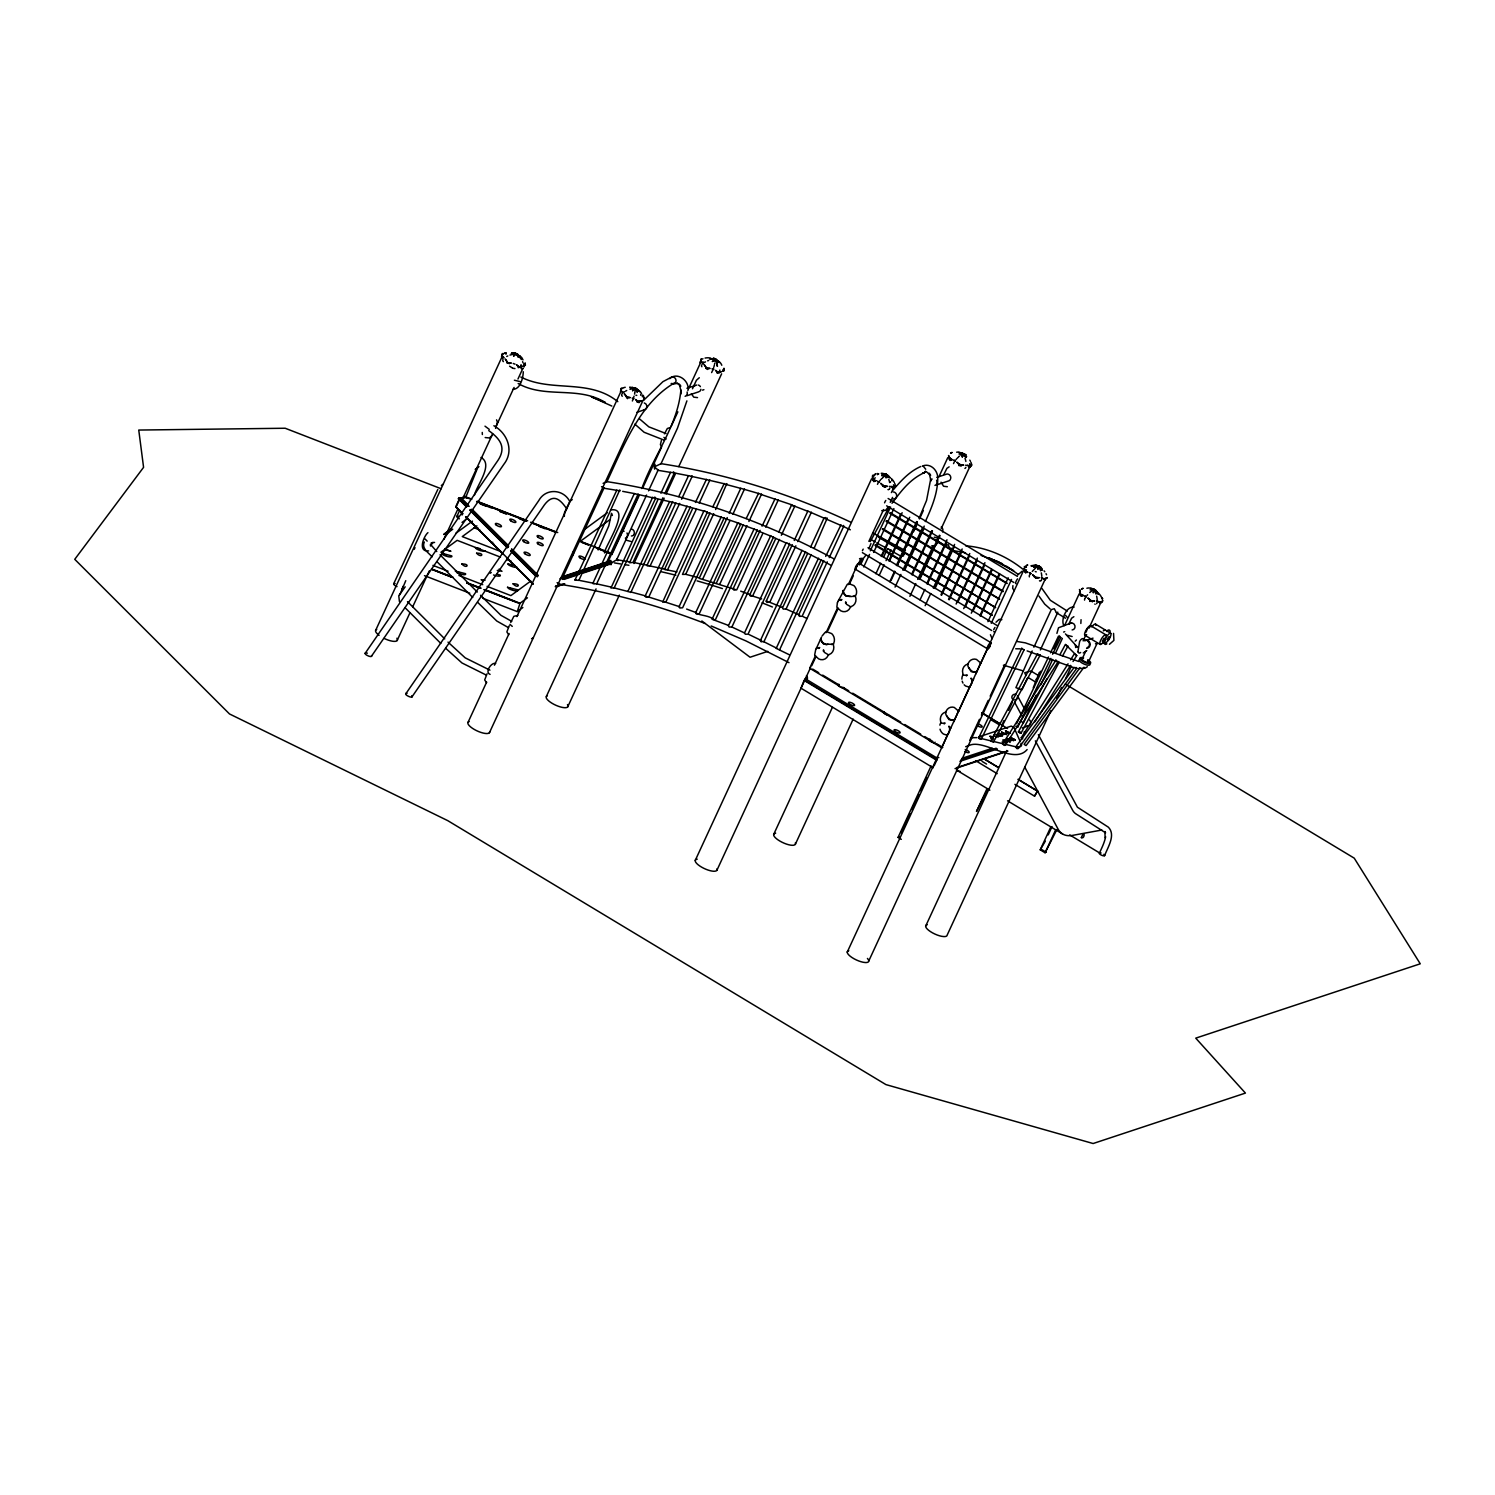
<?xml version="1.0" encoding="UTF-8"?>
<svg xmlns="http://www.w3.org/2000/svg" width="1495" height="1495" viewBox="0 0 1495 1495"><rect width="100%" height="100%" fill="white"/><g stroke="black" fill="none" stroke-linecap="round" stroke-linejoin="round"><path stroke-width="1.5" d="M1034.465 577.201L1039.343 577.687L1035.605 577.967L1032.466 574.678L1037.063 578.285A12.614 3.887 -58.9 0 1 1037.623 577.556M1041.847 577.519L1041.847 578.135A2.317 1.439 -80.8 0 1 1041.249 580.378M474.363 495.424C476.288 485.912 494.023 464.328 481.016 457.489M604.503 552.963C603.943 547.824 631.843 507.683 611.436 509.814M956.501 715.488L953.623 721.898M978.702 667.461L979.991 664.49A15.23 11.381 60 0 1 980.44 663.649A10.876 5.999 61.7 0 1 980.851 663.145L976.459 659.407A7.905 7.083 71.7 0 0 968.517 662.771C965.789 666.658 971.264 670.975 973.843 672.301L976.702 671.816L978.833 667.144M655.072 464.291A3.532 1.42 -80.6 0 0 654.567 465.973L654.418 467.767A3.532 1.42 -80.6 0 0 654.679 469.187M399.894 594.655L405.762 580.677M792.313 544.666L766.206 601.177L767.01 602.429L769.047 602.074M843.591 525.455L843.012 526.333L807.917 511.159M770.766 535.584L728.42 625.788L729.186 627.078L731.933 626.947L773.532 537.004M789.472 543.376L788.893 544.236L786.875 542.741M807.674 553.43L782.52 607.867L783.305 609.156L785.622 608.913M1055.993 660.061L1002.771 743.837L1003.986 745.351L1005.369 745.295L1058.236 661.519M820.493 559.803L802.03 550.44L760.432 640.477L761.179 641.822L763.216 641.486M482.25 432.429L482.362 434.54M497.555 422.132L495.574 428.374M990.419 634.74L992.138 638.627M680.879 389.952C677.889 425.234 654.081 454.742 641.822 488.547M930.712 479.073L926.564 500.433L919.07 518.317M937.739 479.708C937.29 494.49 931.404 508.319 925.33 521.568M1105.123 837.779L1104.917 831.519L1105.571 832.808L1075.989 813.915A90.055 27.62 -58.9 0 1 1072.625 810.197L1035.344 740.829M818.55 558.14L776.185 648.363L789.36 654.773M816.345 648.456L820.961 638.384L820.456 639.505M838.527 600.448L847.179 584.508A15.23 6.372 -19.1 0 0 848.057 583.928A10.876 2.168 -11.9 0 0 848.786 583.611L853.944 585.629A7.905 7.083 71.7 0 1 856.018 595.029C852.374 597.533 846.768 596.879 843.89 594.038L842.862 591.216M883.638 557L887.619 548.572M1021.851 648.195L978.627 738.007L980.01 739.24L981.243 739.296L1024.112 649.727M1046.836 678.973L1018.394 731.896L1019.982 732.868M1059.245 636.272L1060.759 637.617M991.839 741.128L990.718 740.922L993.39 742.23L1040.202 655.034M886.311 477.26L885.713 474.363M1038.147 568.661L1037.567 565.745M700.202 363.061L701.23 358.856L700.389 362.07L701.809 362.743M1025.327 745.239L1024.15 744.267L1079.932 667.742M954.52 719.842L951.698 720.31C948.951 718.983 943.756 714.741 946.316 710.798A7.905 7.083 71.7 0 1 954.277 707.434L958.65 711.171A10.876 5.999 61.7 0 0 958.258 711.676A15.23 11.381 60 0 0 957.79 712.517L956.669 715.115M878.668 537.303L995.651 607.661L879.06 536.668M1003.332 591.216L886.46 520.671M616.818 490.154L574.958 580.06L578.677 580.378M578.883 580.359L619.771 489.93M658.006 499.461L629.601 562.755L633.002 562.456L662.864 497.816M664.789 493.649L674.413 472.812L673.46 471.878M707.415 512.075L670.657 501.834L634.272 493.63L592.786 583.499L595.776 583.854M596.654 583.891L638.141 494.041M649.97 566.194L646.887 565.577L675.852 502.843M681.608 499.218L692.26 476.12M463.768 497.387L465.393 496.658L464.123 498.022L458.367 498.769L466.552 506.954M464.683 496.321L463.431 497.835M465.038 496.433L461.077 498.265M962.294 457.003L961.92 453.191M654.791 497.05L655.707 498.078L614.221 587.853L610.95 588.058L652.698 497.218M692.521 508.73L664.509 569.427L676.917 571.894M699.212 503.124L709.863 480.007M478.026 466.795L466.141 496.396M669.573 501.666L627.863 591.459L630.815 592.412M630.834 592.412L672.675 501.535M709.976 512.953L682.467 574.435L685.719 574.304L713.713 513.719M715.638 509.533L726.794 483.614M424.916 538.835L427.178 541.115M1036.091 679.253L1036.988 680.711M1065.599 615.398L1067.131 617.267M687.046 506.114L645.111 596.113L645.99 597.234L648.811 596.972L690.391 506.936M704.967 511.066L703.678 511.383L662.621 602.186L665.836 602.13L707.359 512.243M727.243 517.588L699.193 578.359L734.979 589.348M732.868 514.261L744.491 489.014M748.92 521.493L761.516 494.154M886.068 477.989L886.385 474.046L881.919 475.578M962.275 456.835L962.836 453.247L960.799 454.144M721.3 516.709L678.973 606.839L679.814 607.998L682.617 607.792L724.159 517.868M760.133 530.37L733.073 588.918L733.914 590.077L736.717 589.871L762.824 533.416M737.895 522.764L695.624 612.782L696.427 614.034L699.23 613.828L740.772 523.904L707.714 512.654M775.793 538.462L749.649 595.122L761.684 598.953M754.097 528.968L712.05 619.266L728.345 625.358M715.245 620.089L757.292 530.09M797.807 541.638L811.393 512.168M822.119 635.973L824.978 632.534A15.23 6.372 -19.1 0 0 825.875 631.955A10.876 2.168 -11.9 0 0 826.585 631.637L831.762 633.656A7.905 7.083 71.7 0 1 833.818 643.056L833.35 644.7A7.905 7.083 71.7 0 1 829.239 654.511L828.062 655.539A7.905 7.083 71.7 0 1 818.587 658.846L814.999 655.483A15.66 1.065 67.9 0 1 814.663 654.866L815.709 649.671M855.308 596.225L855.532 596.673A7.905 7.083 71.7 0 1 851.421 606.484L850.244 607.512A7.905 7.083 71.7 0 1 840.788 610.82L837.256 607.661A15.66 1.065 67.9 0 1 836.864 606.839L837.387 602.859M870.968 543.601L868.838 548.721M686.896 400.866L677.459 428.224L660.977 463.805M953.53 463.618L954.445 461.637M1029.289 575.724L1029.345 576.902M1084.66 599.028L1084.548 600.093M789.622 544.161L748.023 634.179L745.295 634.235L744.51 632.946L786.108 542.928M823.764 560.588L798.61 615.024L799.395 616.332L802.124 616.276L827.277 561.84M814.084 548.403L827.258 518.074M488.753 430.616C500.433 439.044 506.394 447.416 498.059 460.236L365.06 653.464A3.457 1.103 24.8 0 0 366.817 655.221L368.48 656.025A3.7 1.196 24.8 0 0 371.283 656.473L504.058 464.011C514.205 450.967 507.553 433.326 493.873 425.739M371.582 656.286L371.676 656.006A3.457 1.103 24.8 0 0 371.526 655.614M564.306 516.392L564.531 512.561L569.782 501.46C563.297 488.846 545.694 488.005 538.817 500.526L405.65 694.016A3.457 1.103 24.8 0 0 407.406 695.754L409.069 696.577A3.7 1.196 24.8 0 0 411.873 697.025L544.442 504.824C552.496 494.191 558.999 497.76 566.063 507.87M412.171 696.838L412.246 696.539A3.457 1.103 24.8 0 0 411.742 695.736M763.889 641.822L805.562 551.599M1010.433 733.26L1005.444 730.793L1009.816 733.447M886.049 560.625L890.945 549.954M1073.036 661.5L1076.774 655.52M1021.459 648.456L1024.112 649.802M1080.848 623.452L1081.053 619.678M521.082 364.668A12.614 2.28 -68.8 0 1 520.372 367.209L518.036 366.742L518.26 367.695L519.363 367.34L516.747 364.986M626.125 396.661L630.217 397.614L626.835 397.483M1027.14 749.556C1014.339 764.58 986.438 740.754 971.152 744.734L965.677 746.696M942.635 531.958L942.878 529.155L941.233 526.987M1012.919 585.629L1012.676 588.432L1014.32 590.6M1068.065 663.799L1021.235 737.783L1022.729 738.866M482.735 598.243L517.27 611.623L520.017 603.251L527.455 597.794M1037.885 569.464L1038.483 565.801L1037.437 565.82M897.561 564.886L901.429 556.495L903.485 555.897L904.157 550.59L916.267 524.371M1091.219 600.766L1089.818 601.457L1089.818 600.523L1092.415 601.607A12.614 3.887 -58.9 0 1 1092.995 600.878M414.975 547.6L414.283 549.282M508.057 362.706L506.917 362.967L509.384 363.509A12.614 9.007 -45 0 1 510.206 362.967M626.984 397.278L627.564 398.66L627.414 397.165M706.799 368.275L710.069 368.405L706.687 368.256L704.052 364.425L707.415 369.433L708.181 368.873L705.696 368.312L706.836 368.069M877.453 484.343L878.238 482.792M818.774 648.438L819.708 647.559L816.644 647.989M840.956 600.411L841.909 599.532L838.826 599.962M823.353 651.222L823.483 649.82L824.343 652.362L828.286 654.698M845.553 603.195L845.665 601.812L846.432 604.223L850.468 606.671M944.167 723.954L945.102 723.075L941.215 723.262L940.635 721.58A7.905 7.083 71.7 0 1 945.401 712.181L945.849 712.125M966.349 675.927L967.302 675.049L963.397 675.254L962.817 673.572A7.905 7.083 71.7 0 1 967.601 664.154L968.05 664.098M948.708 726.701C949.026 724.103 951.194 731.84 947.624 734.55M970.89 678.674C971.059 675.946 973.581 683.85 969.807 686.523M976.702 671.816L975.824 673.89M947.475 734.849L947.494 734.811A15.66 4.616 -2.2 0 0 947.381 735.222L941.719 747.762L809.692 668.228L815.485 655.688M969.676 686.84L969.694 686.784A15.66 4.616 -2.2 0 0 969.564 687.195L958.145 712.218M424.337 541.994C421.16 548.179 428.71 553 432.13 556.85M821.017 638.29L821.484 637.188M837.424 602.765L837.91 601.644M661.388 440.483L660.398 444.613L661.706 446.949M1055.62 660.323L1058.198 661.818M696.016 612.651C698.109 615.641 708.985 614.987 713.975 619.584M1032.167 650.979L1015.909 687.644L1022.019 689.774L1027.327 678.188M393.708 583.741L437.792 489.5M375.787 630.049L501.479 358.034M401.8 589.422L403.37 586.003M462.291 513.42L455.713 506.861L459.413 498.863L458.367 498.769M462.684 513.476L456.106 506.898L459.806 498.9M397.147 640.495L409.817 613.081M412.732 606.764L429.289 570.903M443.922 539.284L457.545 509.758M462.422 499.218L492.64 433.849M495.555 427.514L514.074 387.448M517.961 379.02L522.839 368.461M456.909 516.373L459.675 510.374M487.052 673.778L484.679 679.945L486.529 682.748M509.234 625.751L506.861 631.918L508.711 634.721M510.767 622.462L513.85 616.332L517.831 615.435M468.084 722.253L486.641 682.094M494.453 665.2L509.104 633.488M516.915 616.594L621.378 390.494M489.444 732.699L642.757 400.922M604.092 487.837L562.587 577.631L559.99 578.752M598.131 549.936L608.783 525.866L611.492 513.327L612.427 515.457M664.471 433.83L667.331 428.504L670.115 427.589M608.633 560.382L638.888 494.882M546.385 696.39L596.056 588.899M612.614 553.075L638.907 496.172M642.813 487.744L661.313 447.696M671.049 426.617L677.87 411.854M688.578 388.681L700.258 363.378M692.484 388.775L696.427 380.253L699.305 377.73M610.128 564.587A3.532 1.42 -80.6 0 1 610.053 563.802L616.688 559.709L646.587 495.032M648.512 490.846L658.155 469.991L654.436 466.982M660.902 493.219L670.526 472.364L674.413 472.812M567.745 706.836L619.36 595.122M633.973 563.522L664.172 498.171M666.116 493.967L675.852 472.887M678.767 466.571L721.618 373.825M678.749 496.583L688.504 475.69M679.683 503.385L649.989 566.194M695.418 502.469L706.444 479.372M696.315 509.384L667.536 569.857M712.872 506.693L724.271 483.502M729.168 513.402L740.754 488.323L761.478 494.322M729.971 520.54L702.743 579.013M716.254 583.349L743.295 524.82M746.192 518.541L758.563 493.275M746.995 525.679L719.768 584.153M762.058 526.184L775.027 498.863M765.72 527.137L778.278 499.947M778.689 532.183L791.696 504.768L761.833 494.752M779.418 539.452L752.564 596.113M781.362 535.266L794.891 505.983L793.266 505.684L807.786 511.271M794.256 540.48L807.786 511.197M769.775 602.335L795.882 545.824M810.57 547.151L824.119 517.849L825.894 517.588M786.034 609.119L811.187 554.682M779.605 649.802L821.222 559.747M825.707 556.402L840.975 524.82M829.22 557.654L843.722 526.259M695.268 860.372L871.604 478.755M816.027 649.054L816.681 647.671M838.228 601.046L838.863 599.644M804.104 680.412L806.609 679.496L936.393 757.666L936.3 760.039L804.104 680.412L801.021 688.205L933.235 767.832M826.1 632.684L837.705 607.605M848.319 584.601L857.027 565.783L855.42 569.259L987.447 648.793L990.064 644.98L988.139 649.166M717.039 869.997L810.103 668.583M858.111 564.68L861.045 558.326M868.875 541.358L883.582 509.552M891.412 492.603L893.375 488.36M811.673 665.798L815.541 657.445M828.099 630.255L837.761 609.343M849.347 584.265L853.215 575.911M859.494 564.886L862.428 558.551M870.24 541.638L889.319 506.898M861.251 563.428L863.194 559.242M890.254 502.376L892.552 497.387M870.314 550.795L890.572 506.936M863.718 566.96L869.529 554.402M873.641 552.421L893.898 508.58M881.209 556.233L900.513 514.467M881.882 556.551L902.139 512.71M875.883 573.744L880.723 563.279M879.266 575.276L884.106 564.811M888.796 560.793L908.1 519.045M889.469 561.13L909.726 517.289M896.383 565.372L916.641 521.531M897.056 565.689L917.313 521.848M889.805 581.648L894.645 571.165M773.681 834.416L832.379 707.397M891.076 580.378L894.982 571.894M906.717 546.497L908.68 542.255M913.576 531.678L917.481 523.213M919.444 518.971L923.349 510.505M939.01 476.625L947.811 457.582M943.887 474.476L946.914 468.346L949.138 466.851M895.056 587.105L900.906 574.416M902.868 570.193L922.396 527.903M903.97 569.95L924.228 526.09M904.643 570.268L923.929 528.52M911.558 574.51L931.815 530.669M912.23 574.846L932.488 531.005M795.452 844.021L853.159 719.114M909.894 596.337L915.781 583.629M917.724 579.387L933.385 545.525M941.215 528.595L969.582 467.188M919.145 579.088L939.402 535.247M919.817 579.406L940.075 535.565M926.732 583.648L946.989 539.807M920.06 599.813L924.882 589.385M927.405 583.984L946.709 542.218M925.143 605.681L930.731 593.59M933.31 588.002L951.567 548.478L949.624 547.936L948.148 544.703L945.102 545.619L935.982 540.031M934.319 588.226L954.595 544.386M934.992 588.544L954.296 546.796M940.953 594.879L962.182 548.964M941.626 595.216L961.883 551.375M948.54 599.458L969.769 553.524M949.213 599.775L969.47 555.934M956.127 604.036L977.356 558.102M957.753 602.261L977.057 560.513M963.714 608.596L984.943 562.662M965.34 606.839L984.644 565.091M971.301 613.174L991.559 569.333M972.927 611.418L992.231 569.651M979.86 615.66L999.146 573.893M980.533 615.977L999.819 574.229M987.933 621.64L1008.191 577.799M991.26 623.265L1011.517 579.425M901.317 839.349L898.065 837.406L931.086 765.963M901.279 832.79L910.025 813.841M911.969 809.636L918.771 794.891M920.714 790.687L926.564 778.054M847.235 952.109L1023.57 570.473M971.582 683.196L973.6 678.767L972.647 680.561M980.365 664.135L989.055 645.317M934.151 765.832L936.916 759.834M969.75 740.38L979.468 719.319M981.411 715.115L988.232 700.37M990.176 696.165L1004.771 664.584M868.744 961.023L1045.098 579.406M1003.893 720.646L1002.08 724.963M1008.639 710.331L1012.451 702.089M1040.37 649.933L1057.806 612.221L1056.386 612.688L1054.293 608.727L1051.303 609.624L1033.905 647.223M987.036 788.631L976.497 811.449L987.335 790.276M925.648 926.153L1006.826 750.471M1053.769 648.886L1059.637 636.179M1064.533 625.601L1079.184 593.851M1068.626 624.331L1071.635 618.183L1073.877 616.688M1036.11 695.231L1023.458 722.59L1020.786 721.375M1040.968 684.691L1052.648 659.426M1055.563 653.109L1062.366 638.384M1050.836 710.723L947.176 935.066A11.736 3.756 24.8 0 1 943.85 936.58L941.57 936.3A11.736 3.756 24.8 0 1 928.619 930.282A11.736 3.756 24.8 0 1 927.218 924.751M1056.703 698.015L1061.6 687.438M1065.505 678.973L1071.373 666.265M1083.109 640.869L1086.043 634.515M1088.977 628.18L1100.712 602.765L1102.731 600.897L1100.582 602.821L1099.274 602.261M1082.137 658.977L1085.706 651.278M1088.416 662.154L1096.9 643.784A3.663 1.738 30.9 0 0 1097.087 643.373M1056.89 829.538L1045.098 852.767L1040.24 849.833L1050.779 827.015M1040.24 849.833L1045.323 841.124M1048.201 834.901L1052.032 826.604M1045.098 852.767L1055.638 829.949M1104.618 855.645C1107.627 847.441 1116.111 834.995 1108.337 827.165L1077.409 807.207L1038.352 734.662M990.064 644.98L988.793 648.176M842.638 591.478L843.161 590.375M991.951 615.305L874.967 545.301M1016.619 723.748L1048.537 657.015M1050.518 652.829L1058.497 636.16M1015.796 726.308L1017.777 727.037L1050.892 658.398M1052.592 654.249L1060.833 637.58M951.343 726.832L950.465 728.588M632.366 400.996L633.413 398.287A15.754 2.859 -68.8 0 0 634.048 396.119M462.796 513.682L462.067 515.009M1029.494 575.22L1030.429 573.725M1084.865 598.523L1085.445 597.495M887.937 507.366L885.582 510.393L881.732 510.673M865.754 555.374L863.381 558.401L859.532 558.681M937.739 542.648L935.365 545.675L931.516 545.955M1017.815 574.94L1022.057 571.258M990.736 741.034L1037.549 653.782M1059.955 654.567L1065.43 644.382L1076.736 655.651M1020.001 732.886L1020.973 733.279L1059.207 662.229M1062.478 656.155L1067.935 646.008L1066.271 645.335M854.729 596.356L853.421 596.468M833.126 644.233L823.67 644.214L820.68 639.225M492.434 435.138L489.444 437.96L485.184 437.549M996.006 622.238L999.108 619.378L1001.856 619.659M1039.137 672.956L1033.251 687.756M1070.532 659.893L1074.232 654.062L1075.671 654.623M1034.876 721.805L1070.569 665.387M427.944 532.65C423.496 536.387 417.591 552.103 428.617 550.908M463.525 496.938L470.439 498.919M669.797 378.646C677.254 371.433 690.017 380.87 687.906 390.587M700.482 362.07L700.314 362.332M963.229 674.563L962.743 675.273A7.905 7.083 71.7 0 0 961.902 679.141M941.028 722.59L940.561 723.281A7.905 7.083 71.7 0 0 939.888 725.15M1006.845 583.536L889.768 513.29M999.389 599.215L882.368 529.305M501.516 356.969L502.451 353.493L502.189 357.342A12.614 11.287 71.8 0 1 503.03 357.043M885.526 486.735L882.611 485.819L883.881 486.398M1092.041 590.263L1093.686 588.862L1093.293 592.861L1093.835 589.105L1091.798 590.002M1076.045 667.424L1076.811 668.265L1018.282 748.565L1016.899 748.64L1015.74 746.995L1074.139 667.443M1026.056 745.613L1084.006 667.219M405.201 586.825L398.754 595.72L399.427 601.588M892.01 503.273C901.616 490.491 909.782 479.465 924.302 472.626M432.896 542.311L430.485 546.03L430.467 544.329L436.783 551.562M1092.415 601.607L1087.837 597.981L1090.958 601.27L1094.714 600.99L1090.958 601.289M1039.38 672.619L1040.763 671.236M434.578 542.405L431.121 543.003M513.682 356.146L516.298 353.792L517.831 354.222L511.234 353.511L516.485 353.754L519.961 356.333M632.609 390.718L635.244 388.364L636.907 389.261M712.461 361.491L716.46 359.267M559.672 583.91L557.093 582.676M513.626 356.053C517.214 349.045 520.092 363.21 516.784 353.997M632.553 390.625L635.487 388.345L637.113 391.503M712.405 361.416L716.628 359.585M873.024 475.896C871.323 474.476 874.201 476.625 875.734 473.653L873.267 476.382M1024.879 567.278C1023.626 564.904 1024.71 568.735 1025.701 566.25L1024.804 567.296M1080.081 590.544L1079.465 589.516L1079.951 590.917M1018.394 731.896L1019.683 731.765M569.782 501.46L572.23 499.573M806.609 679.496L807.375 678.637A13.604 4.354 24.8 0 0 806.422 675.815M644.756 399.221L662.92 381.673L671.685 377.058M893.188 489.874C901.074 480.736 909.483 471.392 920.789 466.496M1040.184 655.202L1037.493 654.044M606.297 482.119L606.97 481.596C624.013 445.248 640.215 402.155 675.684 382.215C676.973 379.749 674.656 376.235 671.834 377.002M1087.575 628.255L1086.118 632.105M1075.185 641.168L1076.437 640.01M1086.79 650.549L1083.277 652.96M1021.235 737.783L1022.561 737.82M604.055 487.875L601.551 486.697M890.889 550.141L887.488 548.702M711.62 372.591L713.264 369.059A15.754 2.859 -68.8 0 0 713.601 367.957M760.432 640.477L761.497 640.607M744.51 632.946L731.933 627.022M798.61 615.024L799.694 615.155M757.236 530.258L737.241 522.914M766.206 601.177L767.72 601.495M749.724 594.861L750.415 594.879M645.111 596.113L646.644 596.374M662.135 601.27L648.045 596.823M727.224 484.473L706.032 479.503M627.863 591.459L613.754 587.815M664.546 569.277L666.097 569.483M692.054 476.4L676.805 473.448M592.824 583.349L594.375 583.536M646.924 565.428L648.045 565.465M620.126 490.865L603.345 488.136M574.996 579.929L576.136 579.948M629.115 562.008L630.236 562.045M893.487 488.08L895.524 486.211L893.73 488.566L893.73 487.613A12.614 7.83 -80.8 0 0 893.468 484.791M1043.902 578.939L1045.211 579.518L1047.378 577.593L1044.22 579.294M893.487 488.155L892.235 486.94L893.487 488.155L892.365 487.912A12.614 11.717 -6.5 0 0 891.655 486.342M904.157 550.59L905.428 550.721M441.343 485.501L442.875 484.343M509.384 363.509L508.748 363.135M621.21 390.961L620.462 391.541L621.378 388.065L621.135 391.914M1096.9 643.784L1095.499 643.728M1087.351 666.695L1085.034 668.209L1078.157 668.545M475.204 469.393L478.923 466.664M443.94 534.145L451.509 528.464M443.94 534.519L451.378 529.062M445.286 534.687L452.723 529.23M462.03 522.409L467.599 518.335M455.676 533.416L472.457 521.12M440.894 552.253L457.152 540.33L500.47 557.13M476.905 525.866L462.254 536.593L501.236 551.711M585.068 529.081L607.288 512.785M580.359 541.283L609.997 519.569M530.781 581.032L510.898 595.608L487.071 586.358M517.27 611.623L522.858 607.531M1033.774 566.979L1038.427 566.026L1031.232 565.708A12.614 3.887 -58.9 0 1 1031.942 565.708M462.497 498.265L464.328 496.321L471.822 499.162M462.235 498.732L463.207 498.097M520.167 381.636L514.392 380.216M694.334 385.205L694.446 386.383M567.147 507.31L567.278 508.506M365.154 653.165L365.453 652.979A3.7 1.196 24.8 0 1 367.396 653.165M878.088 474.214L877.696 474.438A2.317 1.439 -80.8 0 0 877.322 474.681M1015.74 746.995L1018.357 748.079M881.957 475.672L886.572 474.606L885.47 474.532M1033.793 567.072C1041.548 566.026 1035.549 563.97 1031.232 566.007M632.254 387.429L635.468 388.326L632.179 387.485M603.102 483.352L606.783 481.614C686.186 493.798 763.067 520.708 833.743 558.738M875.621 480.811A12.614 11.717 -6.5 0 0 874.706 481.203L873.884 481.633L872.37 476.662L873.547 480.512L875.098 480.736A11.923 3.812 24.8 0 1 873.529 479.129M951.829 459.656A12.614 11.717 -6.5 0 0 950.913 460.049L950.072 460.479L948.559 455.489L949.792 459.357M850.206 596.187L845.852 596.206L843.404 592.076M828.024 644.214L826.305 644.793L821.708 642.065L821.203 640.103M1103.329 630.853L1104.898 630.086M1109.458 644.289L1113.906 640.383L1113.551 633.375M503.647 353.624L504.17 353.381A15.754 14.109 71.8 0 1 506.3 352.727M702.949 358.744L702.444 358.968A2.317 2.074 71.8 0 0 701.529 359.566M654.455 466.832L661.07 463.674C726.85 473.915 791.004 494.041 851.216 522.39M671.162 383.467L673.796 383.804M516.597 353.773L520.409 357.099M635.524 388.326C646.232 397.39 631.768 384.439 636.814 389.261M709.938 358.912L715.825 359.286L719.226 362.537L714.853 358.893L709.919 358.987M1021.029 733.241L1020.337 732.176M455.265 571.09L465.524 573.669A5.588 1.514 18.2 0 1 462.871 574.622A5.588 1.514 18.2 0 1 456.461 572.379M444.65 549.076L450.911 551.244L444.632 549.543M872.314 540.256L875.154 541.975M519.475 367.303L522.633 366.256L518.672 366.836M686.934 388.27L696.689 385.037M636.889 412.302L644.7 409.705M687.065 395.689L698.782 391.802M562.681 576.603L610.315 560.831M562.886 576.864L608.558 561.746M563.036 577.201L602.335 564.176M606.708 562.737L611.063 561.298M563.129 577.575L578.453 572.492M582.844 571.034L611.324 561.615M563.148 577.967L578.509 572.884M582.9 571.426L611.455 561.971M563.092 578.359L611.474 562.344M562.886 578.883L612.315 562.55M562.157 579.387L611.231 563.148M563.97 579.406L578.901 574.472M583.162 573.052L610.894 563.877M555.243 586.638L564.082 583.704M556.159 586.75L564.811 583.891M936.786 477.391L946.522 474.158A3.532 3.177 71.7 0 1 948.185 474.139M936.916 484.791L948.615 480.923A3.532 3.177 71.7 0 0 950.465 479.278M767.776 651.371L750.06 657.239L701.846 620.967M809.692 668.228L810.701 667.891M1070.85 623.079L1058.497 627.788L1056.909 633.375M1085.183 640.738L1093.032 638.141M941.719 747.762L942.747 747.425L936.73 743.819M1022.3 727.953L1028.56 725.879M962.032 758.301L992.306 748.266M960.93 759.89L996.193 748.21M959.939 761.347L997.408 748.939M956.781 767.608L1005.257 751.555M955.043 768.617L1007.929 751.107M898.065 837.406L899.336 836.994M502.189 357.342L502.283 356.389M717.376 371.825L715.526 370.349L718.179 372.685L717.058 373.04L717.469 371.919L721.412 371.638L719.151 372.573A12.614 2.28 -68.8 0 0 719.88 370.031M523.96 365.826L524.913 365.527M722.739 371.19L723.692 370.891M638.29 401.893L637.206 402.248L637.019 401.314L639.038 402.641L637.617 401.127M642.906 400.398L643.84 400.099M641.561 400.828L637.599 401.408M641.561 400.847L638.253 401.875M702.5 390.139L703.902 389.69M959.024 454.013L962.743 453.452L959.809 452.443M1090.023 589.871L1093.779 589.292L1090.958 589.516M892.384 487.463L893.711 487.034A11.923 3.812 24.8 0 0 894.346 486.23M1029.289 671.348L1024.71 672.75L1025.906 675.534M936.393 757.666L936.599 757.61A13.604 4.354 24.8 0 1 938.823 757.61M513.233 352.913L516.541 353.736L513.383 352.839M670.545 472.401L657.389 470.215M1045.211 579.518L1044.145 578.771M969.601 687.214L965.695 686.055A7.905 7.083 71.7 0 1 964.163 684.747M947.195 735.26L943.513 734.064A7.905 7.083 71.7 0 1 940.019 729.205M752.49 596.131L750.172 595.87L750.415 594.861M630.18 388.083L634.104 387.896A15.754 2.859 -68.8 0 1 634.628 387.934M959.939 453.658C971.115 456.162 965.359 454.218 958.837 452.443M1072.158 636.534L1067.374 635.319M697.53 397.614L693.736 397.147L691.344 393.727M947.363 486.716L943.569 486.249L941.046 482.156M631.039 541.508L626.143 540.144M1015.703 648.793L1020.038 648.83M970.797 737.708L976.964 737.633M706.051 479.54L691.475 476.382M938.281 538.312L934.244 537.154M961.995 465.02A12.614 3.887 -58.9 0 0 961.416 465.749L959.958 465.431L963.714 465.132L958.818 465.599L959.902 464.833M883.751 486.585L887.507 486.305L883.769 486.585L880.63 483.296L885.208 486.903A12.614 3.887 -58.9 0 1 885.787 486.174M673.628 383.86L677.833 383.411M949.83 459.32L952.072 459.451L949.138 459.395M1000.678 733.895C1008.228 740.922 987.728 729.392 1003.65 734.68M1007.032 738.549C1005.462 741.987 1016.226 741.613 1008.172 738.754M872.949 480.568L875.883 480.605M1024.785 571.95L1027.719 572.006L1025.364 571.856L1024.206 568.044L1025.719 573.034L1026.299 572.08M1080.156 595.253L1083.09 595.309M832.547 644.364L831.239 644.495M792.967 505.702L791.247 505.104L793.396 505.665M719.749 372.517L719.842 372.498A11.923 3.812 24.8 0 1 717.824 372.404M639.897 401.725L639.991 401.707A11.923 3.812 24.8 0 1 637.973 401.613M441.81 553.225L451.789 555.916A5.588 1.514 18.2 0 1 449.135 556.869A5.588 1.514 18.2 0 1 442.726 554.626L441.511 553.767M922.508 466.01C930.787 462.646 938.355 470.888 937.739 478.905M1034.559 796.181L1037.493 791.023L1034.559 796.181L1014.899 784.333M479.858 530.015L473.934 527.716L478.008 528.053M631.077 387.878L635.431 388.289L634.104 387.896M469.056 506.394C461.843 496.695 451.882 493.126 466.832 506.487M634.758 493.649L622.686 491.35M664.584 601.85L679.702 606.746M514.953 368.592L512.878 368.256M773.345 537.154L756.526 530.333M558.906 584.171L558.962 584.171C608.932 591.833 657.949 605.195 705.061 623.49M821.054 559.896L830.51 565.017M491.276 572.454L490.248 573.258M492.808 542.33L491.164 542.629L494.284 544.554M594.954 547.226L611.773 554.159M461.974 498.134L459.376 497.947L467.524 506.095M462.254 498.283L458.965 498.097L467.15 506.244M1017.142 641.504L1025.308 642.85L1078.736 661.5M994.829 734.531C990.736 736.381 1003.836 738.754 996.1 734.905M1002.155 741.931L1003.949 742.361M965.62 545.806C986.569 547.413 1006.64 556.177 1022.954 569.259M965.527 552.795L954.296 550.795M649.428 565.876L665.275 569.165M769.607 602.242L782.446 607.437M965.564 465.207L967.172 465.431M889.357 486.361L890.983 486.585M1041.211 577.743L1042.819 577.986M1096.564 601.065L1098.19 601.289M1099.516 602.093L1100.937 602.317M614.389 562.905L620.612 563.933M624.76 564.605L628.909 565.297M616.688 559.709L629.844 561.896M875.864 480.624L873.491 480.4M1083.071 595.328L1080.717 595.159L1079.577 591.347L1081.091 596.337L1081.913 595.907A12.614 11.717 -6.5 0 1 1082.829 595.515M497.181 574.173L500.264 575.126A5.588 1.514 18.2 0 1 493.537 574.977M507.908 362.893L511.29 363.042L507.851 362.874L505.273 359.062L507.833 362.837M626.835 397.464L624.219 393.615L627.694 397.689M633.824 562.55L647.671 565.316M579.724 580.471L593.552 583.237M596.636 583.854L611.175 587.087M1081.651 595.402L1081.838 595.216M1076.83 668.265L1074.251 667.536M975.6 671.703L971.245 671.722L968.779 667.592M953.418 719.73L949.045 719.73L946.597 715.619M1090.808 588.301L1093.761 589.31L1091.649 588.413M979.823 738.287L978.702 738.025M1005.63 732.718L1007.574 733.391M997.782 735.316L1000.342 736.325M993.614 738.586L989.709 736.213L993.465 736.848M877.229 473.523L878.78 473.878M980.795 738.437L1015.348 746.696A14.109 4.522 24.8 0 0 1021.552 744.884L1020.992 743.258M1017.777 727.037L1017.329 725.916M512.934 389.335C520.297 389.391 523.101 378.16 523.287 371.75M763.758 641.691L776.895 648.288M726.495 484.567L740.754 488.379M698.333 577.612L685.719 574.304M631.6 592.151L644.214 595.533M514.878 565.446L507.683 563.821L508.898 565.11A5.588 1.514 18.2 0 0 517.307 567.409M1043.585 579.07L1045.341 579.537M1098.956 602.373L1100.638 602.84L1099.572 602.597M1003.407 665.219L1023.458 670.937M1063.599 632.067L1064.72 631.637M981.019 555.411L998.062 561.653L1013.703 570.847L988.737 557.747M718.217 372.722L716.834 372.087M1073.578 667.574L1027.14 650.904M495.649 663.444C491.35 661.986 484.473 672.451 490.08 674.394M713.395 358.071L716.965 362.295M988.438 557.747L1002.435 563.746M1011.125 739.52L1013.629 740.772M990.55 738.063L993.054 739.296M479.839 548.553L475.26 547.637L476.475 548.927A5.588 1.514 18.2 0 0 485.445 551.02M498.975 569.165L501.984 571.296L497.274 570.417M485.09 580.228L481.147 579.686L483.333 581.518M711.994 368.835L713.862 369.508M632.142 398.044L634.011 398.735M513.215 363.491L515.065 364.163M1090.117 600.392L1092.714 601.345M740.716 591.16L750.453 594.786M686.616 609.063L696.352 612.688M663.948 440.072L644.102 432.261L634.87 424.132M518.167 383.524C545.245 398.959 578.322 385.598 605.307 402.51L591.366 396.81L611.847 406.061M518.672 366.555L520.372 367.209M666.06 433.55L648.849 426.86L639.71 419.03M477.353 501.367L527.679 520.821M531.678 522.446L557.747 532.556M579.238 540.816L612.072 553.636M476.886 501.423L526.259 520.578M530.557 522.241L556.308 532.239M579.929 541.396L588.525 544.722M463.73 496.639L468.028 498.302M476.625 501.629L526.09 520.821M532.538 523.325L556.196 532.5M582.003 542.517L588.451 545.002M597.047 548.347L612.109 554.178M480.68 503.759L491.425 507.945M500.04 511.271L506.487 513.775M519.4 518.784L525.848 521.288M538.761 526.296L545.226 528.8M441.118 488.734L285.19 428.243L138.755 430.055L143.576 467.337L74.75 559.317L229.501 713.956L447.79 820.662L885.937 1084.604L1093.125 1143.525L1245.428 1093.088L1195.738 1038.147L1420.25 963.808L1354.227 858.149L1065.318 684.093M480.119 503.871L486.604 506.375M499.61 511.421L506.114 513.944M506.973 559.635L511.309 561.316M432.933 565.372L448.089 571.24M458.909 575.444L482.735 584.676M431.532 568.941L453.116 577.313M468.215 583.181L481.166 588.189M485.483 589.871L520.017 603.251M451.639 576.995L432.111 569.427L451.583 577.163M466.814 582.882L479.839 587.927M484.174 589.609L516.709 602.223M466.758 583.05L479.783 588.096M484.118 589.778L518.821 603.232M424.468 575.65L469.785 593.216M715.32 359.118L713.975 358.202M958.65 463.992L962.219 465.319L959.398 464.291M520.802 377.002C551.468 392.718 588.993 378.198 617.809 401.669M711.19 625.975L746.042 640.963L789.005 662.659M616.818 558.681L617.902 560.662L616.781 559.915M1074.12 607.101C1066.533 606.036 1060.553 619.416 1063.786 625.545M1024.038 731.971L1025.159 732.438M489.257 429.383L484.997 426.168M772.803 537.079L786.09 543.003M786.052 609.026L799.339 614.95M512.393 368.032L509.608 366.182M923.256 466.178L925.723 469.262M503.011 357.38L501.685 356.763L503.086 357.716M844.525 527.006L850.337 529.809M790.425 544.928L802.03 550.515M803.021 616.594L807.094 618.556M748.92 634.497L761.142 640.402M511.72 621.359L500.937 615.305L480.53 595.272M508.468 627.638L496.751 621.004L477.615 602.298M489.93 670.152L465.207 657.856L448.014 642.121M485.968 674.918L461.992 662.976L445.659 648.269M979.954 738.138L978.702 736.904L1011.293 726.103L1014.077 727.691L1020.132 741.314M873.043 533.117L904.942 550.403M876.612 542.947L884.629 547.114M666.116 439.063L663.911 437.4M512.262 626.386L509.926 624.368M1008.527 741.352L1010.115 742.436M1006.191 740.903C997.595 736.942 1008.434 745.893 1006.733 741.277M890.179 550.216L901.429 556.514M1006.602 566.269L1018.132 574.323M888.105 498.489L1017.404 576.379M1095.573 624.163L1110.748 633.301M1067.28 611.063L1050.312 600.261L1041.772 588.245M1090.789 625.751L1105.964 634.889M886.61 505.815L1013.909 582.508M890.16 512.673L1007.013 583.069M1084.884 635.244L1100.058 644.382M886.068 521.288L1002.921 591.684M882.76 528.669L999.632 599.065M875.379 544.685L992.231 615.08M867.96 547.731L997.24 625.601M862.391 552.627L991.69 630.498M858.971 563.185L991.017 642.738M1030.69 670.881L1037.941 675.235M982.308 712.909L1000.118 723.786M981.617 712.891L1007.574 728.513M991.036 719.824L998.94 724.57M998.324 767.458L984.551 759.161L998.342 767.477M982.009 761.347L986.569 764.076M975.544 760.619L997.184 773.662M812.701 669.087L818.699 672.713M822.698 675.123L838.714 684.766M842.713 687.177L848.712 690.783M852.711 693.194L900.719 722.122M904.737 724.533L920.733 734.176M924.732 736.587L932.731 741.408M1069.71 834.92L1099.516 852.879L1101.665 848.226A27.919 8.559 -58.9 0 0 1105.646 836.751M989.839 790.164L956.408 770A118.049 36.216 -58.9 0 0 960.145 771.42M1007.555 800.815L1062.627 834.004M937.159 759.759L804.721 680.206L805.3 678.338M1041.492 849.422L1046.35 852.356M1035.549 577.388L1037.063 578.285M1056.386 612.688L1065.561 618.239M1028.653 677.833L1035.979 682.262M1040.744 567.053L1038.483 566.007C1049.621 577.967 1032.017 559.747 1041.623 568.212M635.674 399.557L638.328 401.893L635.674 399.557M516.728 365.004L519.382 367.322M1050.125 608.895L1044.725 604.129L1038.969 596.075M926.209 471.579L930.637 475.335L929.217 473.205L930.712 479.858M677.048 383.038L680.804 386.215L679.646 384.925M855.42 569.259L855.271 569.146A3.532 1.084 -58.9 0 1 857.177 564.456A3.532 1.084 -58.9 0 1 859.233 564.306M1101.852 830.024L1072.438 835.406A118.049 36.216 -58.9 0 1 1058.011 828.996L1024.729 767.085M702.033 362.276L703.005 363.154M622.182 391.484L623.153 392.381M503.236 356.913L504.207 357.81M472.345 509.664L508.524 545.824M511.813 549.113L538.125 575.407M460.348 498.003L468.589 506.244M471.897 509.552L508.225 545.862M511.533 549.151L537.957 575.556M459.843 497.928L467.972 506.039M471.224 509.29L508.58 546.609M511.813 549.861L537.808 575.837M472.42 510.991L508.263 546.815M511.533 550.067L537.602 576.117M481.166 520.241L484.455 523.53M497.592 536.649L500.881 539.938M530.445 569.483L535.378 574.416M472.046 511.14L507.982 547.077M511.253 550.328L537.396 576.453M470.103 509.758L507.739 547.376M511.01 550.646L537.21 576.808M469.822 510.225L507.478 547.861M510.767 551.132L535.322 575.687M465.973 516.747L533.323 584.059M465.562 516.709L503.31 554.439M506.599 557.71L532.855 583.966M440.016 554.794L477.297 592.039M437.007 561.728L472.738 597.439M407.481 601.625L444.762 638.888M405.014 607.661L440.782 643.392M1065.43 633.88L1074.643 644.027M1098.433 594.225L1093.873 589.348L1097.162 593.347M889.058 476.886L886.628 474.625L889.6 477.802M715.376 359.155L717.507 366.238M635.524 388.364L637.206 392.438M642.794 395.11L643.691 396.175M611.175 564.68L610.184 562.008A3.532 1.42 -80.6 0 1 610.707 560.326M1096.807 592.487C1091.443 587.778 1096.919 589.404 1097.666 593.702M965.807 456.629L962.836 453.508L966.162 457.489M496.546 419.852L497.667 422.618M1024.038 708.013L1017.422 695.698A2.971 2.784 -28.3 0 1 1016.058 699.548M1014.507 702.071L1022.188 716.348M611.717 553.337L612.352 554.514M679.384 384.103L680.879 390.756M722.851 371.059L723.954 368.237L724.178 370.723L722.945 370.106M642.233 395.371L642.327 395.857A2.317 1.644 -45 0 1 642.383 396.829M524.072 365.714L525.175 362.874L525.38 365.359L524.147 364.761A12.614 11.287 71.8 0 0 523.904 363.79M1077.914 651.671L1079.614 641.523A7.438 2.841 -75 0 1 1084.043 640.066A3.438 1.327 -75 0 0 1084.398 640.626M903.952 553.113L904.12 554.197M640.682 394.362L640.701 394.811A12.614 2.28 -68.8 0 1 640.701 395.278M717.058 363.229L717.095 365.995M567.483 704.575A11.923 3.812 24.8 0 1 556.159 705.397A11.923 3.812 24.8 0 1 547.357 695.773M489.687 731.709A11.923 3.812 24.8 0 1 476.438 730.588A11.923 3.812 24.8 0 1 469.056 721.618M1105.739 638.215A5.588 1.719 -58.9 0 1 1109.682 633.394L1110.299 633.189A5.588 1.719 -58.9 0 1 1110.15 637.262A5.588 1.719 -58.9 0 1 1105.889 642.719L1105.272 642.925A5.588 1.719 -58.9 0 1 1105.16 639.468A5.588 1.719 -58.9 0 1 1104.338 640.757M1095.835 625.358A5.588 1.719 -58.9 0 0 1095.125 624.032L1094.508 624.237A5.588 1.719 -58.9 0 0 1092.097 626.611M1091.051 626.947A5.588 1.719 -58.9 0 0 1090.341 625.62L1089.724 625.826A5.588 1.719 -58.9 0 0 1085.463 631.282A5.588 1.719 -58.9 0 0 1085.314 635.375L1085.931 635.169A5.588 1.719 -58.9 0 0 1086.678 634.646M1105.627 638.234A5.588 1.719 -58.9 0 0 1105.515 634.758L1104.898 634.964A5.588 1.719 -58.9 0 0 1100.638 640.421A5.588 1.719 -58.9 0 0 1100.488 644.513L1101.105 644.308A5.588 1.719 -58.9 0 0 1101.852 643.784M1103.534 641.934A5.588 1.719 -58.9 0 1 1102.675 642.981M1087.65 641.075A3.532 3.177 71.7 0 1 1088.902 642.364M1089.276 643.205A3.532 3.177 71.7 0 1 1089.126 645.859M1088.659 646.587A3.532 3.177 71.7 0 1 1087.276 647.503M1103.721 641.953A3.532 3.177 71.7 0 1 1102.974 642.308M775.662 833.201A11.923 3.812 24.8 0 0 778.241 840.04A11.923 3.812 24.8 0 0 793.49 845.254L794.817 844.824A11.923 3.812 24.8 0 0 795.34 842.9M1083.146 595.87A11.736 3.756 24.8 0 1 1081.483 594.337M697.231 859.158A11.923 3.812 24.8 0 0 699.809 866.016A11.923 3.812 24.8 0 0 715.058 871.211L716.404 870.8A11.923 3.812 24.8 0 0 716.927 868.857M885.302 486.286A11.923 3.812 24.8 0 1 882.442 485.165M867.436 958.426A11.736 3.756 24.8 0 1 865.418 962.556L863.157 962.257A11.736 3.756 24.8 0 1 850.206 956.239A11.736 3.756 24.8 0 1 848.805 950.708M1045.64 578.154A11.736 3.756 24.8 0 1 1044.5 578.677M1027.532 572.492A11.736 3.756 24.8 0 1 1025.869 570.959M1024.991 567.483A11.736 3.756 24.8 0 1 1026.112 566.96M396.885 638.234A11.923 3.812 24.8 0 1 384.122 638.402M379.095 635.375A11.923 3.812 24.8 0 1 376.74 629.432M521.213 367.228A11.923 3.812 24.8 0 1 519.027 367.041M502.712 358.183A11.923 3.812 24.8 0 1 502.208 356.913M511.907 352.745A15.754 14.109 71.8 0 1 514.112 353.437M516.205 354.483A15.754 14.109 71.8 0 1 517.195 355.137M518.148 355.866A15.754 14.109 71.8 0 1 519.045 356.688M519.886 357.567A15.754 14.109 71.8 0 1 521.381 359.51M522.577 361.678A15.754 14.109 71.8 0 1 523.063 362.837M521.082 356.894A15.754 11.269 -45 0 1 522.203 358.277M522.652 359.062A15.754 11.269 -45 0 1 523.007 359.921M506.73 356.483A15.754 11.269 -45 0 1 507.795 355.941M509.944 355.081A15.754 11.269 -45 0 1 514.224 354.352M515.233 354.371A15.754 11.269 -45 0 1 518.055 354.969M519.681 355.773A15.754 11.269 -45 0 1 520.409 356.296M503.423 361.622A2.317 1.644 -45 0 1 502.993 359.491M514.915 353.474A15.754 2.859 -68.8 0 1 515.868 353.511M523.119 368.424A2.317 2.074 71.8 0 1 521.026 368.443M524.035 366.443A2.317 2.074 71.8 0 1 523.997 367.041M502.264 355.249A2.317 2.074 71.8 0 1 503.142 353.848M874.07 479.11A12.614 3.887 -58.9 0 1 875.229 477.783M891.674 480.119A12.614 7.83 -80.8 0 1 892.067 480.773M885.731 475.578A15.754 4.859 -58.9 0 1 888.834 476.232M879.677 480.942A15.754 4.859 -58.9 0 1 880.405 480.082M881.134 479.278A15.754 4.859 -58.9 0 1 881.844 478.531M882.536 477.858A15.754 4.859 -58.9 0 1 883.9 476.718M884.535 476.251A15.754 4.859 -58.9 0 1 885.152 475.877M872.744 476.232A12.614 7.83 -80.8 0 1 873.996 475.69M886.273 475.354A15.754 14.651 -6.5 0 1 890.459 477.783M891.356 478.568A15.754 14.651 -6.5 0 1 894.197 482.324M894.683 483.371A15.754 14.651 -6.5 0 1 895.094 484.455L895.243 485.034A2.317 2.149 -6.5 0 1 894.926 487.164M881.228 473.28A15.754 9.792 -80.8 0 1 886.853 476.008M887.413 476.755A15.754 9.792 -80.8 0 1 887.918 477.578M888.778 479.409A15.754 9.792 -80.8 0 1 889.656 482.586M890.16 482.119A12.614 3.887 -58.9 0 1 890.628 481.895M889.88 487.949A2.317 1.439 -80.8 0 1 889.076 489.351M888.703 489.575A2.317 1.439 -80.8 0 1 887.955 489.575M962.986 683.103A7.905 7.083 71.7 0 1 962.201 681.178M987.298 648.68A3.532 1.084 -58.9 0 1 989.204 643.99A3.532 1.084 -58.9 0 1 991.26 643.84M990.344 646.102A3.532 1.084 -58.9 0 1 989.858 646.887M993.988 631.712A3.532 1.084 -58.9 0 1 993.67 631.712M993.708 629.787A3.532 1.084 -58.9 0 1 994.96 627.433M1015.909 583.704A3.532 1.084 -58.9 0 1 1017.59 578.845M884.573 502.825A3.532 1.084 -58.9 0 1 885.787 500.47M862.428 550.721A3.532 1.084 -58.9 0 1 863.194 549.132M1025.906 570.492A12.614 3.887 -58.9 0 1 1026.486 569.819M1035.287 571.595A12.614 11.717 -6.5 0 1 1036.241 571.856M1039.885 566.736A15.754 4.859 -58.9 0 1 1040.464 567.24M1032.26 571.464A15.754 4.859 -58.9 0 1 1034.39 569.24M1035.082 568.642A15.754 4.859 -58.9 0 1 1035.736 568.1M1036.988 567.259A15.754 4.859 -58.9 0 1 1039.511 566.605M1025.215 567.315A12.614 7.83 -80.8 0 1 1026.467 566.941M1039.231 567.24A15.754 14.651 -6.5 0 0 1038.109 566.754A15.754 9.792 -80.8 0 1 1038.707 567.409M1041.342 568.436A15.754 14.651 -6.5 0 1 1042.295 569.165M1044.033 570.81A15.754 14.651 -6.5 0 1 1044.781 571.725M1046.033 573.706A15.754 14.651 -6.5 0 1 1046.537 574.753M1035.381 564.998A15.754 9.792 -80.8 0 1 1036.801 565.689M1039.268 568.137A15.754 9.792 -80.8 0 1 1040.632 570.791M1041.267 572.865A15.754 9.792 -80.8 0 1 1041.791 576.304M1040.912 580.733A2.317 1.439 -80.8 0 1 1039.474 580.733M1045.229 579.387A2.317 2.149 -6.5 0 1 1044.613 579.387M969.676 463.618A12.614 7.83 -80.8 0 1 969.937 466.459L969.937 467.393L968.442 465.767L969.713 467.001L971.731 465.038L968.573 466.739A12.614 11.717 -6.5 0 0 967.844 465.02M955.884 459.769A15.754 4.859 -58.9 0 1 956.613 458.909M957.323 458.124A15.754 4.859 -58.9 0 1 958.033 457.377M958.743 456.704A15.754 4.859 -58.9 0 1 959.435 456.087M960.724 455.097A15.754 4.859 -58.9 0 1 961.341 454.704M961.92 454.405A15.754 4.859 -58.9 0 1 962.481 454.2A15.754 14.651 -6.5 0 1 966.667 456.61M963.434 454.031A15.754 4.859 -58.9 0 1 964.555 454.405M969.807 460.142A15.754 14.651 -6.5 0 1 970.386 461.151M970.89 462.217A15.754 14.651 -6.5 0 1 971.301 463.3L971.451 463.861A2.317 2.149 -6.5 0 1 971.115 466.01M962.481 454.2A15.754 9.792 -80.8 0 1 964.125 456.405M964.985 458.255A15.754 9.792 -80.8 0 1 965.863 461.432M960.463 452.742A15.754 9.792 -80.8 0 1 961.846 453.62M956.65 452.2A15.754 9.792 -80.8 0 1 958.986 452.237M965.882 467.337A2.317 1.439 -80.8 0 1 964.91 468.421M1086.865 588.245A15.754 9.792 -80.8 0 1 1090.733 588.301M1092.172 588.993A15.754 9.792 -80.8 0 1 1094.62 591.441M1095.125 592.263A15.754 9.792 -80.8 0 1 1095.985 594.094M1096.639 596.169A15.754 9.792 -80.8 0 1 1097.199 600.822M1094.602 590.544A15.754 14.651 -6.5 0 1 1095.686 591.104M1096.695 591.758A15.754 14.651 -6.5 0 1 1102.301 599.159M1095.237 590.039A15.754 4.859 -58.9 0 1 1096.209 591.385M1086.884 595.627A15.754 4.859 -58.9 0 1 1087.612 594.767M1089.743 592.543A15.754 4.859 -58.9 0 1 1091.742 590.955M1097.218 601.457A2.317 1.439 -80.8 0 1 1096.62 603.681M1095.162 604.279A2.317 1.439 -80.8 0 1 1094.826 604.055M1102.133 601.868A2.317 2.149 -6.5 0 1 1101.161 602.541M1102.619 600.28A2.317 2.149 -6.5 0 1 1102.6 600.84M701.809 362.407A12.614 11.287 71.8 0 1 703.566 362.014M716.834 360.332A15.754 11.269 -45 0 1 721.805 365.266M704.481 362.463A15.754 11.269 -45 0 1 705.509 361.846M707.658 360.837A15.754 11.269 -45 0 1 708.742 360.444M714.984 359.846A15.754 11.269 -45 0 1 715.937 360.052M705.079 358.071A15.754 14.109 71.8 0 1 710.686 358.109M712.891 358.8A15.754 14.109 71.8 0 1 713.956 359.267M713.993 358.707A15.754 2.859 -68.8 0 1 714.928 359.435M715.021 360.332A15.754 2.859 -68.8 0 1 715.021 360.912M714.76 363.117A15.754 2.859 -68.8 0 1 714.591 363.976M714.404 364.892A15.754 2.859 -68.8 0 1 713.9 366.892M701.865 366.724A2.317 1.644 -45 0 1 701.772 364.855M702.463 363.902A2.317 1.644 -45 0 1 702.949 363.528M637.823 389.896A15.754 11.269 -45 0 1 641.579 393.633M623.602 392.363A15.754 11.269 -45 0 1 624.63 391.671M625.676 391.055A15.754 11.269 -45 0 1 626.723 390.513M629.974 389.335A15.754 11.269 -45 0 1 631.039 389.111M632.105 388.98A15.754 11.269 -45 0 1 636.982 389.541M622.35 396.194A2.317 1.644 -45 0 1 621.789 395.558M621.752 394.587A2.317 1.644 -45 0 1 622.611 393.11M635.954 395.315A12.614 9.007 -45 0 1 636.758 395.353M623.097 387.952A15.754 14.109 71.8 0 1 625.228 387.28M629.713 387.112A15.754 14.109 71.8 0 1 633.039 388.009M634.104 388.494A15.754 14.109 71.8 0 1 635.132 389.055M634.964 388.308A15.754 2.859 -68.8 0 1 634.908 392.325M634.758 393.185A15.754 2.859 -68.8 0 1 634.553 394.101M621.378 389.261A2.317 2.074 71.8 0 1 622.574 388.195M893.244 491.948A3.532 3.177 71.7 0 1 896.664 495.892A3.532 3.177 71.7 0 1 892.851 498.844M573.314 551.711A3.532 3.177 71.7 0 1 572.08 555.673M644.27 402.94A3.532 3.177 71.7 0 1 643.878 409.836M558.513 585.517A3.532 1.14 24.8 0 1 555.673 585.984M922.807 473.018A3.532 3.083 66.4 0 0 925.424 471.355A3.551 3.177 71.7 0 1 923.536 472.981M948.97 474.494A3.532 3.177 71.7 0 1 950.727 478.419M930.787 481.166A3.532 3.177 71.7 0 1 932.132 479.035M936.58 480.287A3.532 3.177 71.7 0 1 934.973 485.426M621.116 534.762A3.532 3.177 71.7 0 1 622.518 531.734M623.265 531.379A3.532 3.177 71.7 0 1 624.088 531.248M626.984 532.986A3.532 3.177 71.7 0 1 625.358 538.125M632.964 535.509A3.532 3.177 71.7 0 1 631.395 535.976M631.787 529.099A3.532 3.177 71.7 0 1 633.6 534.948M681.029 393.876A3.532 3.177 71.7 0 1 681.178 391.204M687.102 392.026A3.532 3.177 71.7 0 1 685.121 396.325M698.352 385.037A3.532 3.177 71.7 0 1 700.389 386.663M700.893 389.317A3.532 3.177 71.7 0 1 699.529 391.447M925.424 471.355A3.532 3.233 78.1 0 1 923.48 472.962M660.921 571.669A780.483 699.417 71.7 0 1 675.852 575.22M697.1 580.882A780.483 699.417 71.7 0 1 722.44 588.6M762.095 602.84A780.483 699.417 71.7 0 1 772.41 607.007M1089.145 662.92A5.961 1.906 24.8 0 1 1087.874 665.182A5.961 1.906 24.8 0 1 1080.511 661.949A5.961 1.906 24.8 0 1 1080.493 659.127M1087.781 659.744A5.961 1.906 24.8 0 1 1089.313 663.612A5.961 1.906 24.8 0 1 1080.679 659.837A5.961 1.906 24.8 0 1 1083.613 657.912M1087.575 660.622A3.532 1.14 24.8 0 1 1087.575 662.378A3.532 1.14 24.8 0 1 1082.997 660.528A3.532 1.14 24.8 0 1 1082.978 658.772M1106.655 631.507A7.438 2.841 -75 0 1 1110.243 631.395M1106.842 643.803A7.438 2.841 -75 0 1 1104.114 642.943M1104.88 641.878A4.279 3.831 71.7 0 1 1102.245 643.168M1103.478 642.327A3.438 1.327 -75 0 1 1104.114 642.981M1080.642 652.474A7.438 2.841 -75 0 1 1077.914 651.633M1084.024 640.495A4.279 3.831 71.7 0 1 1089.892 642.943A4.279 3.831 71.7 0 1 1086.566 648.363M1075.709 647.559A4.279 3.831 71.7 0 1 1075.503 646.475M1072.494 623.079A3.532 3.177 71.7 0 1 1072.121 629.956M1069.467 623.994A3.532 3.177 71.7 0 1 1071.653 622.966M1029.307 725.524A3.532 3.177 71.7 0 1 1026.897 725.879M1029.607 720.011A3.532 3.177 71.7 0 1 1029.924 724.963M532.911 637.711A3.532 1.14 24.8 0 1 531.566 638.589M397.035 586.601A3.532 1.14 24.8 0 1 393.802 584.414A3.532 1.14 24.8 0 1 395.128 583.536M459.376 518.84A3.532 1.14 24.8 0 1 456.891 516.84A3.532 1.14 24.8 0 1 458.33 516.167M405.855 693.362A3.7 1.196 24.8 0 1 407.032 693.362M1014.563 699.903A2.971 2.784 -28.3 0 1 1011.909 696.651A2.971 2.784 -28.3 0 1 1015.74 694.353M1103.796 854.318A2.971 0.953 24.8 0 1 1103.964 855.85A2.971 0.953 24.8 0 1 1100.114 854.355A2.971 0.953 24.8 0 1 1099.928 852.823M1100.469 852.86A2.971 0.953 24.8 0 1 1101.124 853.01M965.209 749.5A3.345 1.065 24.8 0 1 969.19 752.321A3.345 1.065 24.8 0 1 964.723 751.462M844.021 687.625A3.345 1.065 24.8 0 1 839.256 686.411A3.345 1.065 24.8 0 1 839.368 684.504M935.141 742.211A3.345 1.065 24.8 0 1 930.675 741.483A3.345 1.065 24.8 0 1 930.413 739.371M978.197 723.954A3.345 1.065 24.8 0 1 982.122 726.906A3.345 1.065 24.8 0 1 977.057 725.467M888.815 715.301A3.345 1.065 24.8 0 1 884.479 713.62A3.345 1.065 24.8 0 1 884.274 711.882M644.102 397.427L643.635 400.137L644.102 397.446M1081.352 837.649C1085.164 839.461 1084.959 828.249 1081.352 837.649M1102.45 641.206C1104.749 643.822 1105.945 633.413 1102.45 641.206M1107.234 639.617C1109.533 642.233 1110.729 631.824 1107.234 639.617M970.404 465.263L969.377 466.122L970.404 465.263M1001.538 732.083L1006.527 734.55L1001.538 732.083M1010.34 737.446L1015.329 739.913L1010.34 737.446M507.515 587.273L508.73 588.563A5.588 1.514 18.2 0 0 515.14 590.805A5.588 1.514 18.2 0 0 517.793 589.852L507.515 587.273M444.314 554.533L446.314 555.224L444.314 554.533M461.88 563.989C466.758 569.539 470.663 563.596 461.88 563.989M458.049 572.267L460.049 572.959L458.161 572.23M478.045 548.814L480.044 549.525L478.157 548.777M476.587 553.206C481.465 558.775 485.37 552.814 476.587 553.206M510.468 564.998L512.467 565.689L510.468 564.998M510.318 588.451L512.318 589.142L510.43 588.413M513.065 583.835C517.943 589.404 521.848 583.442 513.065 583.835M1074.961 644.607L1077.596 647.298L1074.961 644.607M950.614 453.134L951.941 452.499L950.614 453.134M1081.632 588.993L1082.941 588.357L1081.632 588.993M1100.582 601.85L1099.554 602.093L1100.582 601.85M1027.588 565.054L1026.261 565.671L1027.588 565.035M881.826 473.709L886.554 474.606L881.695 473.822M1101.908 598.299L1102.805 598.635L1101.927 598.318M955.23 460.965L953.604 460.049L955.23 460.983M1086.23 596.823L1084.622 595.907L1086.23 596.841M879.023 482.119L877.415 481.222L879.023 482.137M1030.877 573.519L1029.251 572.604L1030.859 573.519M1100.264 602.111L1099.442 601.644L1100.264 602.111M1037.679 791.173L1018.002 779.306L1037.679 791.191M951.81 459.937L949.531 457.638L951.81 459.937M506.02 353.848L505.011 353.026L506.039 353.848M958.276 463.487L956.819 462.142L959.958 465.412L958.276 463.487M538.125 544.012A3.345 1.065 24.8 0 0 543.171 545.451A3.345 1.065 24.8 0 0 539.246 542.498A3.345 1.065 24.8 0 0 538.125 544.012M523.661 541.601A3.345 1.065 24.8 0 0 528.707 543.04A3.345 1.065 24.8 0 0 524.782 540.087A3.345 1.065 24.8 0 0 523.661 541.601M538.088 537.284A3.345 1.065 24.8 0 0 543.152 538.723A3.345 1.065 24.8 0 0 539.228 535.771A3.345 1.065 24.8 0 0 538.088 537.284M510.767 520.821A3.345 1.065 24.8 0 0 515.831 522.26A3.345 1.065 24.8 0 0 511.907 519.307A3.345 1.065 24.8 0 0 510.767 520.821M525.081 553.879A3.345 1.065 24.8 0 0 530.146 555.318A3.345 1.065 24.8 0 0 526.221 552.346A3.345 1.065 24.8 0 0 525.081 553.879M496.34 525.137A3.345 1.065 24.8 0 0 501.404 526.576A3.345 1.065 24.8 0 0 497.48 523.624A3.345 1.065 24.8 0 0 496.34 525.137M579.91 557.766A3.345 1.065 24.8 0 0 584.956 559.205A3.345 1.065 24.8 0 0 581.032 556.252A3.345 1.065 24.8 0 0 579.91 557.766M849.478 703.958A3.345 1.065 24.8 0 0 854.542 705.397A3.345 1.065 24.8 0 0 850.618 702.444A3.345 1.065 24.8 0 0 849.478 703.958M895.019 731.373A3.345 1.065 24.8 0 0 900.065 732.812A3.345 1.065 24.8 0 0 896.14 729.859A3.345 1.065 24.8 0 0 895.019 731.373"/></g></svg>
